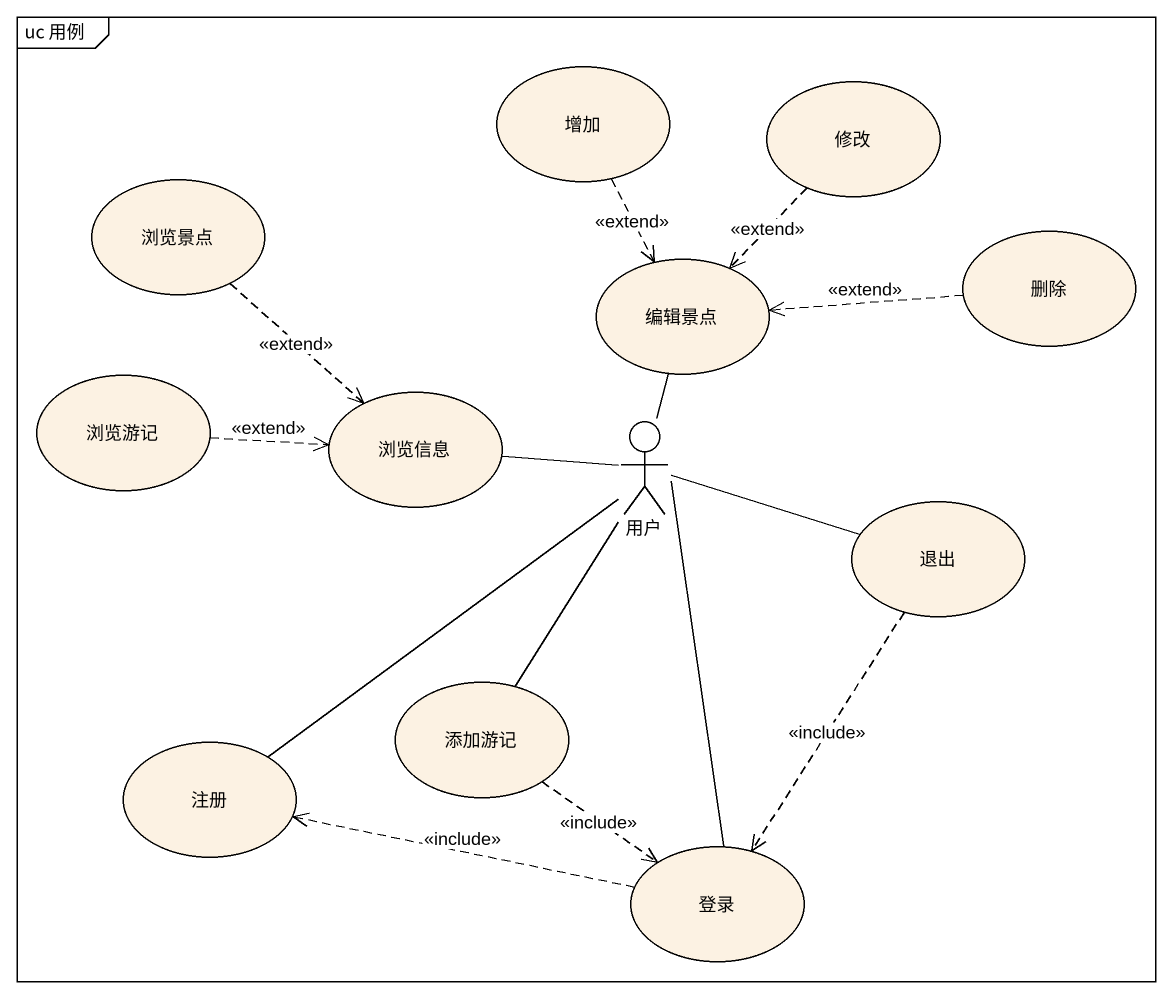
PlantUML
@startuml
mainframe uc 用例
usecase 增加
usecase 修改
usecase 浏览景点
usecase 编辑景点
usecase 删除
usecase 浏览游记
usecase 浏览信息
actor 用户
usecase 退出
usecase 添加游记
usecase 注册
usecase 登录
增加 ..> 编辑景点 : <<extend>>
修改 ..> 编辑景点 : <<extend>>
浏览景点 ..> 浏览信息 : <<extend>>
删除 .left.> 编辑景点 : <<extend>>
浏览游记 .right.> 浏览信息 : <<extend>>
用户 -up- 编辑景点
用户 -left- 浏览信息
用户 -right- 退出
用户 -- 添加游记
用户 -- 注册
用户 -- 登录
退出 ..> 登录 : <<include>>
添加游记 ..> 登录 : <<include>>
登录 .left.> 注册 : <<include>>
@enduml
